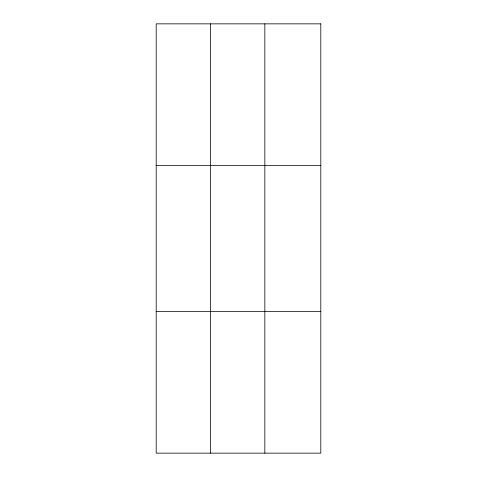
<?xml version="1.0" encoding="UTF-8"?>
<svg xmlns="http://www.w3.org/2000/svg" width="477" height="477" viewBox="0 0 477 477"><rect width="100%" height="100%" fill="white"/><g stroke="black" fill="none" stroke-linecap="round" stroke-linejoin="round"><path stroke-width="0.72" d="M210.518 453.15L210.518 23.85M264.836 453.15L264.836 23.85M156.194 165.519L320.806 165.519M156.194 311.481L320.806 311.481M320.806 23.85L320.806 453.15L156.194 453.15L156.194 23.85L320.806 23.85"/></g></svg>
